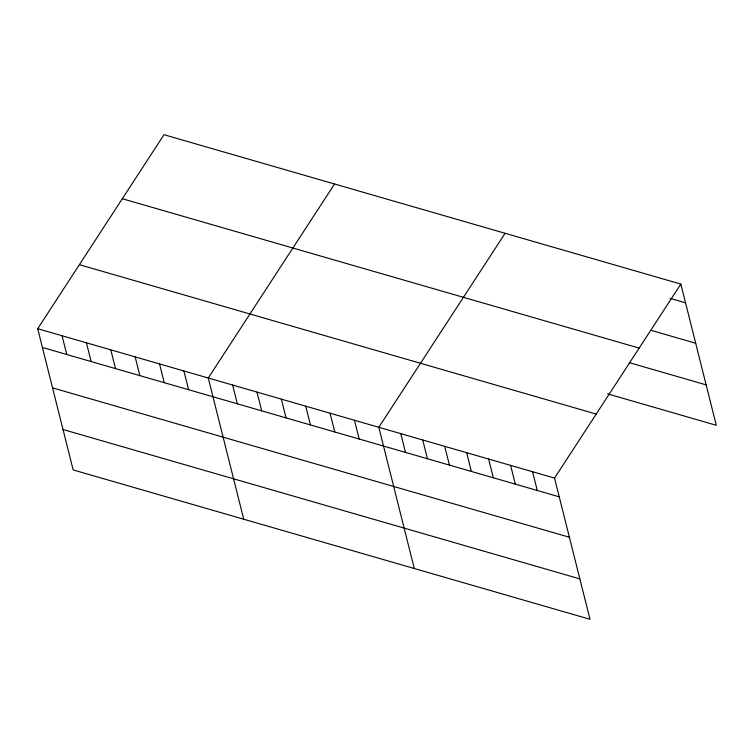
<?xml version="1.0" encoding="UTF-8"?>
<svg xmlns="http://www.w3.org/2000/svg" width="754" height="754" viewBox="0 0 754 754"><rect width="100%" height="100%" fill="white"/><g stroke="black" fill="none" stroke-linecap="round" stroke-linejoin="round"><path stroke-width="1.13" d="M680.834 284.079L554.539 478.083L590.005 619.298L73.166 469.921L37.7 328.716L163.995 134.702L680.834 284.079L716.3 425.284L607.573 393.861M334.55 183.995L208.255 378.008L243.731 519.223M505.105 233.288L378.81 427.301L414.285 568.516M670.165 298.386L685.537 302.835M651.758 330.544L695.688 343.24M122.318 198.726L639.156 348.103M629.27 362.655L706.149 384.879M79.377 264.692L596.216 414.059M37.7 328.716L554.539 478.083M42.413 347.471L559.251 496.839M52.563 387.876L569.402 537.253M63.016 429.516L579.854 578.893M532.569 471.74L537.282 490.496M510.609 465.388L515.312 484.143M488.639 459.045L493.352 477.8M466.669 452.692L471.382 471.448M444.709 446.349L449.422 465.105M422.74 439.997L427.452 458.752M400.779 433.644L405.492 452.4M354.446 420.261L359.158 439.017M330.082 413.22L334.795 431.976M305.719 406.17L310.431 424.926M281.355 399.13L286.058 417.886M256.982 392.089L261.695 410.845M232.618 385.049L237.331 403.805M183.891 370.968L188.604 389.724M159.528 363.918L164.24 382.674M135.164 356.878L139.867 375.633M110.791 349.837L115.503 368.593M86.427 342.797L91.14 361.552M62.064 335.756L66.776 354.512"/></g></svg>
